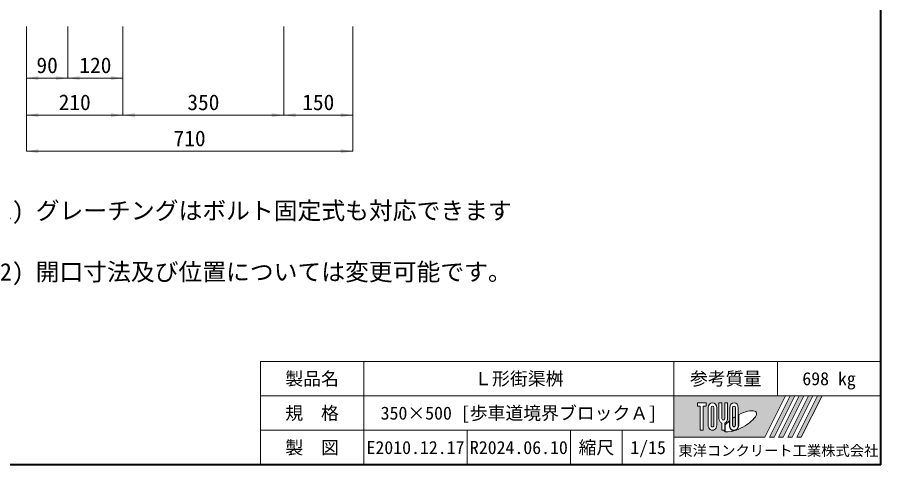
# Model space of a CAD drawing. Units: millimetres at full size, sheet at 1:15. Extents: x -4181 to 10399, y -2172 to 2767.
# Drawn here: x -3165 to -1286, y -2172 to -1197 of the extents above; entities that cross this region are included whole.
import ezdxf
from ezdxf.enums import TextEntityAlignment as Align

# ---------------------------------------------------------------- set-up
doc = ezdxf.new("R2010")
doc.units = ezdxf.units.MM
doc.header["$LTSCALE"] = 15
for name, color, linetype, lineweight in [('0_2', 7, 'Continuous', 9), ('寸法線', 7, 'Continuous', 9), ('枠', 7, 'Continuous', 5)]:
    doc.layers.add(name, color=color, linetype=linetype, lineweight=lineweight)
doc.styles.add('ＭＳ ゴシック', font='')
doc.styles.get('ＭＳ ゴシック').set_extended_font_data('MS Gothic')

# ---------------------------------------------------------------- blocks, each defined once
blk = doc.blocks.new('filled_arrow')
at = {"color": 0, "linetype": 'Continuous', "lineweight": -2}
blk.add_solid([(7.5, 1.25), (0, 0), (7.5, -1.25)], dxfattribs=at)

msp = doc.modelspace()

# ---------------------------------------------------------------- hatches: boundary and pattern name
at = {"layer": '枠'}
h = msp.add_hatch(color=256, dxfattribs=at)
h.paths.add_polyline_path([(-1735.84, -2022.32), (-1735.84, -2112.32), (-1537.84, -2112.32), (-1492.84, -2022.32)])
edge = h.paths.add_edge_path(flags=16)
edge.add_ellipse((-1592.08, -2077.72), major_axis=(35.26, 19.74), ratio=0.3471473, start_angle=-144.31122, end_angle=72.1899, ccw=False)
edge.add_ellipse((-1605.14, -2086.24), major_axis=(0, 12), ratio=0.8463542, start_angle=-160.70346, end_angle=-90)
edge.add_line((-1594.98, -2086.24), (-1594.98, -2063.36))
edge = h.paths.add_edge_path(flags=16)
edge.add_ellipse((-1605.14, -2048.39), major_axis=(0, 11.08), ratio=0.8463542, start_angle=-90, end_angle=90, ccw=False)
edge.add_line((-1595.76, -2048.39), (-1595.76, -2086.24))
edge.add_ellipse((-1605.14, -2086.24), major_axis=(0, 11.08), ratio=0.8463542, start_angle=90, end_angle=-90, ccw=False)
edge.add_line((-1614.51, -2086.24), (-1614.51, -2048.39))
edge = h.paths.add_edge_path(flags=16)
edge.add_line((-1602.01, -2048.39), (-1602.01, -2086.24))
edge.add_ellipse((-1605.14, -2086.24), major_axis=(0, 3.69), ratio=0.8463541, start_angle=90, end_angle=-90, ccw=False)
edge.add_line((-1608.26, -2086.24), (-1608.26, -2048.39))
edge.add_ellipse((-1605.14, -2048.39), major_axis=(0, 3.69), ratio=0.8463541, start_angle=-90, end_angle=90, ccw=False)
edge = h.paths.add_edge_path(flags=16)
edge.add_line((-1602.79, -2067.74), (-1602.79, -2086.24))
edge.add_ellipse((-1605.14, -2086.24), major_axis=(0, 2.77), ratio=0.8463541, start_angle=90, end_angle=-90, ccw=False)
edge.add_line((-1607.48, -2086.24), (-1607.48, -2070.77))
edge.add_ellipse((-1592.08, -2077.72), major_axis=(35.26, 19.74), ratio=0.3471473, start_angle=107.79174, end_angle=126.47132, ccw=False)
edge = h.paths.add_edge_path(flags=16)
edge.add_line((-1619.2, -2037.32), (-1619.2, -2071.24))
edge.add_ellipse((-1628.57, -2071.24), major_axis=(0, 11.08), ratio=0.8463542, start_angle=-163.34117, end_angle=-90, ccw=False)
edge.add_line((-1625.45, -2081.68), (-1625.45, -2097.32))
edge.add_line((-1625.45, -2097.32), (-1631.7, -2097.32))
edge.add_line((-1631.7, -2097.32), (-1631.7, -2081.68))
edge.add_ellipse((-1628.57, -2071.24), major_axis=(0, 11.08), ratio=0.8463542, start_angle=90, end_angle=163.34117, ccw=False)
edge.add_line((-1637.95, -2071.24), (-1637.95, -2037.32))
edge.add_line((-1637.95, -2037.32), (-1631.7, -2037.32))
edge.add_line((-1631.7, -2037.32), (-1631.7, -2071.24))
edge.add_ellipse((-1628.57, -2071.24), major_axis=(0, 3.69), ratio=0.8463541, start_angle=90, end_angle=-90)
edge.add_line((-1625.45, -2071.24), (-1625.45, -2037.32))
edge.add_line((-1625.45, -2037.32), (-1619.2, -2037.32))
edge = h.paths.add_edge_path(flags=16)
edge.add_line((-1615.29, -2076.69), (-1615.29, -2086.24))
edge.add_ellipse((-1605.14, -2086.24), major_axis=(0, 12), ratio=0.8463542, start_angle=90, end_angle=-171.54427)
edge.add_ellipse((-1592.08, -2077.72), major_axis=(35.26, 19.74), ratio=0.3471473, start_angle=-178.64954, end_angle=-148.29244, ccw=False)
edge.add_line((-1626.8, -2098.24), (-1624.67, -2098.24))
edge.add_line((-1624.67, -2098.24), (-1624.67, -2086.54))
edge.add_ellipse((-1592.08, -2077.72), major_axis=(35.26, 19.74), ratio=0.3471473, start_angle=148.21912, end_angle=165.90812, ccw=False)
edge = h.paths.add_edge_path(flags=16)
edge.add_ellipse((-1652.01, -2048.39), major_axis=(0, 11.08), ratio=0.8463542, start_angle=-90, end_angle=90, ccw=False)
edge.add_line((-1642.64, -2048.39), (-1642.64, -2086.24))
edge.add_ellipse((-1652.01, -2086.24), major_axis=(0, 11.08), ratio=0.8463542, start_angle=90, end_angle=-90, ccw=False)
edge.add_line((-1661.39, -2086.24), (-1661.39, -2048.39))
edge = h.paths.add_edge_path(flags=16)
edge.add_line((-1648.89, -2048.39), (-1648.89, -2086.24))
edge.add_ellipse((-1652.01, -2086.24), major_axis=(0, 3.69), ratio=0.8463541, start_angle=90, end_angle=-90, ccw=False)
edge.add_line((-1655.14, -2086.24), (-1655.14, -2048.39))
edge.add_ellipse((-1652.01, -2048.39), major_axis=(0, 3.69), ratio=0.8463541, start_angle=-90, end_angle=90, ccw=False)
h.paths.add_polyline_path([(-1666.07, -2037.32), (-1666.07, -2044.7), (-1672.32, -2044.7), (-1672.32, -2097.32), (-1678.57, -2097.32), (-1678.57, -2044.7), (-1684.82, -2044.7), (-1684.82, -2037.32)], flags=16)
for points in [[(-1527.94, -2112.32), (-1518.04, -2112.32), (-1473.04, -2022.32), (-1482.94, -2022.32)], [(-1453.24, -2022.32), (-1463.14, -2022.32), (-1508.14, -2112.32), (-1498.24, -2112.32)], [(-1433.44, -2022.32), (-1443.34, -2022.32), (-1488.34, -2112.32), (-1478.44, -2112.32)], [(-1413.64, -2022.32), (-1423.54, -2022.32), (-1468.54, -2112.32), (-1458.64, -2112.32)]]:
    msp.add_hatch(color=256, dxfattribs=at).paths.add_polyline_path(points)

# ---------------------------------------------------------------- linework, layer by layer
at = {"layer": '寸法線'}
for p, q in [((-3144.96, -1217.48), (-3144.96, -1330.05)), ((-3144.96, -1217.48), (-3144.96, -1410.72)), ((-3144.96, -1217.48), (-3144.96, -1489.27)), ((-3054.96, -1217.48), (-3054.96, -1330.05)), ((-3054.96, -1217.48), (-3054.96, -1330.05)), ((-2934.96, -1217.48), (-2934.96, -1410.72)), ((-2934.96, -1217.48), (-2934.96, -1330.05)), ((-2934.96, -1217.48), (-2934.96, -1410.72)), ((-2584.96, -1217.48), (-2584.96, -1410.72)), ((-2584.96, -1217.48), (-2584.96, -1410.72)), ((-2434.96, -1217.48), (-2434.96, -1410.72)), ((-2434.96, -1217.48), (-2434.96, -1489.27)), ((-3054.96, -1330.05), (-3144.96, -1330.05)), ((-2934.96, -1330.05), (-3054.96, -1330.05)), ((-3144.96, -1410.72), (-2934.96, -1410.72)), ((-2584.96, -1410.72), (-2934.96, -1410.72)), ((-2434.96, -1410.72), (-2584.96, -1410.72)), ((-2434.96, -1489.27), (-3144.96, -1489.27))]:
    msp.add_line(p, q, dxfattribs=at)
at = {"layer": '枠', "lineweight": 40}
for q in [(-1285.84, 2027.68), (-4180.84, -2172.32)]:
    msp.add_line((-1285.84, -2172.32), q, dxfattribs=at)
at = {"layer": '枠', "lineweight": 20}
for p, q in [((-1285.84, -1947.32), (-2635.84, -1947.32)), ((-2635.84, -2172.32), (-2635.84, -1947.32)), ((-2410.84, -2172.32), (-2410.84, -1947.32)), ((-1735.84, -2172.32), (-1735.84, -1947.32)), ((-1510.84, -2022.32), (-1510.84, -1947.32)), ((-1285.84, -2022.32), (-2635.84, -2022.32)), ((-1735.84, -2097.32), (-2635.84, -2097.32)), ((-2185.84, -2172.32), (-2185.84, -2097.32)), ((-1960.84, -2172.32), (-1960.84, -2097.32)), ((-1848.34, -2172.32), (-1848.34, -2097.32))]:
    msp.add_line(p, q, dxfattribs=at)
at = {"layer": '枠'}
for p, q in [((-1735.84, -2022.32), (-1492.84, -2022.32)), ((-1735.84, -2022.32), (-1735.84, -2112.32)), ((-1492.84, -2022.32), (-1537.84, -2112.32)), ((-1482.94, -2022.32), (-1527.94, -2112.32)), ((-1473.04, -2022.32), (-1518.04, -2112.32)), ((-1463.14, -2022.32), (-1508.14, -2112.32)), ((-1453.24, -2022.32), (-1498.24, -2112.32)), ((-1443.34, -2022.32), (-1488.34, -2112.32)), ((-1482.94, -2022.32), (-1473.04, -2022.32)), ((-1433.44, -2022.32), (-1478.44, -2112.32)), ((-1423.54, -2022.32), (-1468.54, -2112.32)), ((-1463.14, -2022.32), (-1453.24, -2022.32)), ((-1413.64, -2022.32), (-1458.64, -2112.32)), ((-1443.34, -2022.32), (-1433.44, -2022.32)), ((-1423.54, -2022.32), (-1413.64, -2022.32)), ((-1684.82, -2037.32), (-1666.07, -2037.32)), ((-1684.82, -2037.32), (-1684.82, -2044.7)), ((-1678.57, -2044.7), (-1684.82, -2044.7)), ((-1678.57, -2044.7), (-1678.57, -2097.32)), ((-1666.07, -2044.7), (-1672.32, -2044.7)), ((-1672.32, -2044.7), (-1672.32, -2097.32)), ((-1666.07, -2037.32), (-1666.07, -2044.7)), ((-1637.95, -2071.24), (-1637.95, -2037.32)), ((-1637.95, -2037.32), (-1631.7, -2037.32)), ((-1631.7, -2037.32), (-1631.7, -2071.24)), ((-1625.45, -2071.24), (-1625.45, -2037.32)), ((-1625.45, -2037.32), (-1619.2, -2037.32)), ((-1619.2, -2037.32), (-1619.2, -2071.24)), ((-1661.39, -2048.39), (-1661.39, -2086.24)), ((-1655.14, -2086.24), (-1655.14, -2048.39)), ((-1648.89, -2048.39), (-1648.89, -2086.24)), ((-1642.64, -2086.24), (-1642.64, -2048.39)), ((-1614.51, -2048.39), (-1614.51, -2086.24)), ((-1608.26, -2086.24), (-1608.26, -2048.39)), ((-1602.01, -2048.39), (-1602.01, -2086.24)), ((-1595.76, -2086.24), (-1595.76, -2048.39)), ((-1594.98, -2086.24), (-1594.98, -2063.36)), ((-1631.7, -2081.68), (-1631.7, -2097.32)), ((-1625.45, -2081.68), (-1625.45, -2097.32)), ((-1615.29, -2076.69), (-1615.29, -2086.24)), ((-1607.48, -2086.24), (-1607.48, -2070.77)), ((-1602.79, -2067.74), (-1602.79, -2086.24)), ((-1672.32, -2097.32), (-1678.57, -2097.32)), ((-1625.45, -2097.32), (-1631.7, -2097.32)), ((-1626.8, -2098.24), (-1624.67, -2098.24)), ((-1624.67, -2086.54), (-1624.67, -2098.24)), ((-1735.84, -2112.32), (-1537.84, -2112.32)), ((-1527.94, -2112.32), (-1518.04, -2112.32)), ((-1508.14, -2112.32), (-1498.24, -2112.32)), ((-1488.34, -2112.32), (-1478.44, -2112.32)), ((-1468.54, -2112.32), (-1458.64, -2112.32))]:
    msp.add_line(p, q, dxfattribs=at)
for centre, major_axis, ratio, start_param, end_param in [((-1652.01, -2048.39), (0, 11.08), 0.846354, 4.712389, 7.8539816), ((-1652.01, -2048.39), (0, 3.69), 0.846354, 4.712389, 7.8539816), ((-1605.14, -2048.39), (0, 11.08), 0.846354, 4.712389, 7.8539816), ((-1605.14, -2048.39), (0, 3.69), 0.846354, 4.712389, 7.8539816), ((-1592.08, -2077.72), (35.26, 19.74), 0.347147, 4.2621853, 7.7429163), ((-1628.57, -2071.24), (0, 11.08), 0.846354, 1.5707963, 2.8017557), ((-1628.57, -2071.24), (0, 3.69), 0.846354, 1.5707963, 4.712389), ((-1628.57, -2071.24), (0, 11.08), 0.846354, 3.4814296, 4.712389), ((-1592.08, -2077.72), (35.26, 19.74), 0.347147, 2.0815197, 2.5155126), ((-1592.08, -2077.72), (35.26, 19.74), 0.347147, 1.6817405, 1.8219833), ((-1652.01, -2086.24), (0, 11.08), 0.846354, 1.5707963, 4.712389), ((-1652.01, -2086.24), (0, 3.69), 0.846354, 1.5707963, 4.712389), ((-1592.08, -2077.72), (35.26, 19.74), 0.347147, 3.2093975, 4.2004451), ((-1605.14, -2086.24), (0, 12), 0.846354, 1.5707963, 3.3154679), ((-1605.14, -2086.24), (0, 11.08), 0.846354, 1.5707963, 4.712389), ((-1605.14, -2086.24), (0, 3.69), 0.846354, 1.5707963, 4.712389), ((-1605.14, -2086.24), (0, 2.77), 0.846354, 1.5707963, 4.712389), ((-1605.14, -2086.24), (0, 12), 0.846354, 3.5338438, 4.712389)]:
    msp.add_ellipse(centre, major_axis=major_axis, ratio=ratio, start_param=start_param, end_param=end_param, dxfattribs=at)

# ---------------------------------------------------------------- block references
at = {"layer": '寸法線', "xscale": 3.47, "yscale": 3.47}
for p in [(-3144.96, -1330.05), (-3054.96, -1330.05), (-3144.96, -1410.72), (-2934.96, -1410.72), (-2584.96, -1410.72), (-3144.96, -1489.27)]:
    msp.add_blockref('filled_arrow', p, dxfattribs=at)
at = {"layer": '寸法線', "xscale": 3.47, "yscale": 3.47, "rotation": 180}
for p in [(-3054.96, -1330.05), (-2934.96, -1330.05), (-2934.96, -1410.72), (-2584.96, -1410.72), (-2434.96, -1410.72), (-2434.96, -1489.27)]:
    msp.add_blockref('filled_arrow', p, dxfattribs=at)

# ---------------------------------------------------------------- texts
at = {"layer": '0_2', "style": 'ＭＳ ゴシック'}
for s, p in [('注1) グレーチングはボルト固定式も対応できます', (-3254.2, -1599.78)), ('  2) 開口寸法及び位置については変更可能です。', (-3254.2, -1733.11))]:
    msp.add_text(s, height=37.98, dxfattribs=at).set_placement(p, align=Align.TOP_LEFT)
at = {"layer": '寸法線', "style": 'ＭＳ ゴシック'}
for s, p in [('90', (-3099.96, -1302.05)), ('120', (-2994.96, -1302.05)), ('210', (-3039.96, -1382.72)), ('350', (-2759.96, -1382.72)), ('150', (-2509.96, -1382.72)), ('710', (-2789.96, -1461.27))]:
    msp.add_text(s, height=34.18, dxfattribs=at).set_placement(p, align=Align.MIDDLE_CENTER)
at = {"layer": '枠', "style": 'ＭＳ ゴシック'}
for s, height, p in [('製品名', 28.48, (-2523.34, -1984.82)), ('Ｌ形街渠桝', 28.48, (-2073.34, -1984.82)), ('参考質量', 28.48, (-1623.34, -1984.82)), ('698 kg', 28.48, (-1398.34, -1984.82)), ('規\u3000格', 28.48, (-2523.34, -2059.82)), ('350×500 [歩車道境界ブロックＡ]', 28.48, (-2073.34, -2059.82)), ('製\u3000図', 28.48, (-2523.34, -2134.82)), ('E2010.12.17', 28.48, (-2298.34, -2134.82)), ('R2024.06.10', 28.48, (-2073.34, -2134.82)), ('縮尺', 28.48, (-1904.59, -2134.82)), ('1/15', 28.48, (-1792.09, -2134.82)), ('東洋コンクリート工業株式会社', 22.79, (-1508.65, -2141.58))]:
    msp.add_text(s, height=height, dxfattribs=at).set_placement(p, align=Align.MIDDLE_CENTER)

doc.saveas('drawing.dxf')
